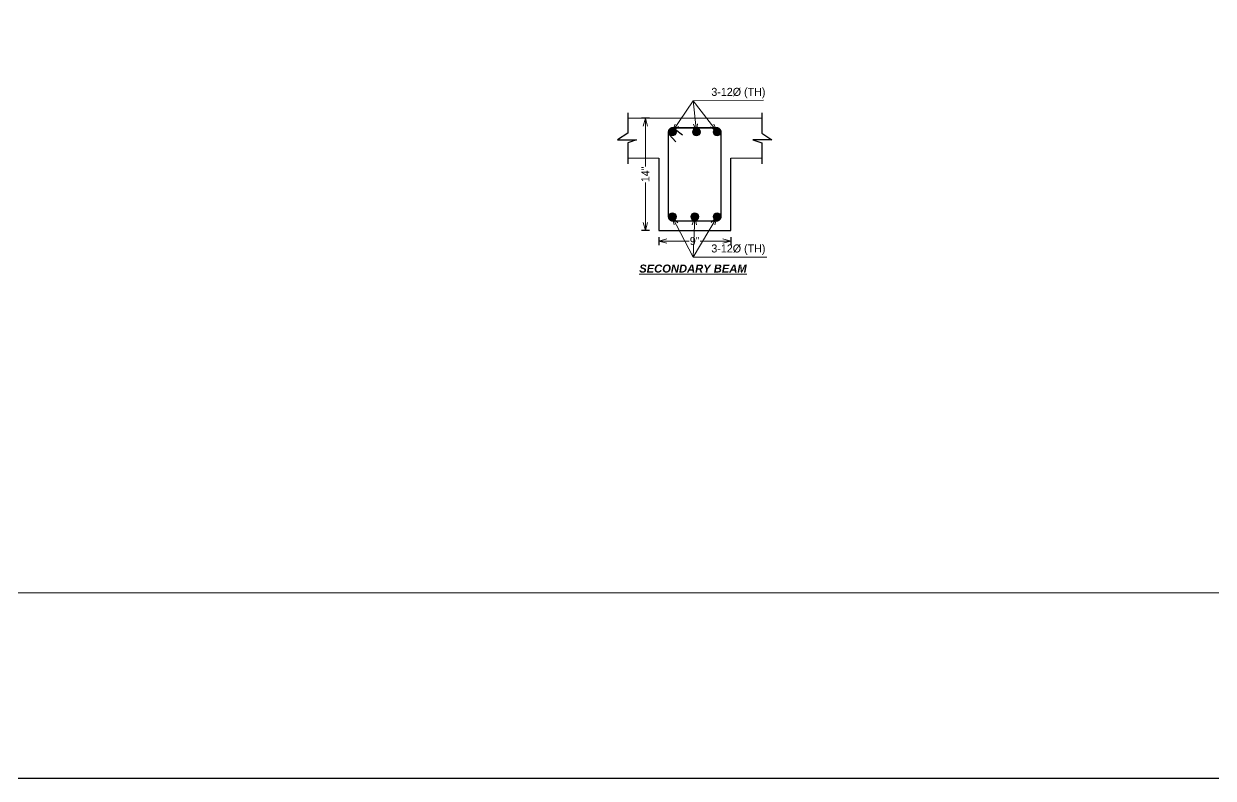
# Model space of a CAD drawing. Header units: inches. Extents: x -2812 to 9774, y -15726 to -746.
# Drawn here: x -2607.2 to -2310, y -15726.2 to -15537.8 of the extents above; entities that cross this region are included whole.
import ezdxf

# ---------------------------------------------------------------- set-up
doc = ezdxf.new("R2010")
doc.units = ezdxf.units.IN
doc.header["$LTSCALE"] = 17
doc.header["$MEASUREMENT"] = 0
for name, color, linetype, lineweight in [('1', 7, 'Continuous', 25), ('ELE1', 3, 'Continuous', 9), ('LIGHT', 255, 'Continuous', 5), ('Line 3', 250, 'Continuous', 18), ('Profile ele', 4, 'Continuous', 25), ('Rebar', 250, 'Continuous', 30), ('reinforcement', 2, 'Continuous', 30), ('STIRRUPS', 4, 'Continuous', 30), ('Text 1', 251, 'Continuous', 20)]:
    doc.layers.add(name, color=color, linetype=linetype, lineweight=lineweight)
doc.layers.add('Beam', color=1, linetype='Continuous')
doc.dimstyles.new('Dim 2', dxfattribs={"dimtxt": 4, "dimasz": 3, "dimexe": 2, "dimexo": 2, "dimgap": 0.09, "dimtad": 0, "dimdec": 0, "dimzin": 0, "dimdsep": 46, "dimlunit": 3, "dimtxsty": 'Standard', "dimcen": 0.09, "dimclrd": 256, "dimclre": 256, "dimclrt": 3, "dimadec": 0, "dimazin": 0, "dimtfac": 1, "dimtdec": 0, "dimtofl": 0, "dimtmove": 0, "dimatfit": 3, "dimfxl": 2, "dimfxlon": 1, "dimtolj": 1, "dimtzin": 0, "dimlwd": 5, "dimarcsym": 0})
doc.dimstyles.new('Extra Dim 2 small', dxfattribs={"dimtxt": 1, "dimasz": 1, "dimexe": 0.5, "dimexo": 0.5, "dimgap": 0.09, "dimtad": 0, "dimdec": 0, "dimzin": 0, "dimdsep": 46, "dimlunit": 3, "dimtxsty": 'Standard', "dimblk": 'OPEN30', "dimcen": 0.09, "dimclrd": 256, "dimclre": 256, "dimclrt": 3, "dimadec": 0, "dimazin": 0, "dimtfac": 1, "dimtdec": 0, "dimtofl": 0, "dimtmove": 2, "dimatfit": 3, "dimldrblk": 'OPEN30', "dimfxl": 0.5, "dimfxlon": 1, "dimtolj": 1, "dimtzin": 0, "dimlwd": 5, "dimarcsym": 0})

# ---------------------------------------------------------------- blocks, each defined once
blk = doc.blocks.new('_Open30')
at = {"color": 0, "linetype": 'ByBlock', "lineweight": -2}
for p, q in [((-1, 0.27), (0, 0)), ((0, 0), (-1, -0.27)), ((0, 0), (-1, 0))]:
    blk.add_line(p, q, dxfattribs=at)
blk = doc.blocks.new('*D800')
at = {"layer": '1', "lineweight": -2, "ltscale": 0.09, "transparency": 16777216}
for p, q in [((64490.13, -62405.32), (64489.13, -62405.32)), ((64490.13, -62419.32), (64489.13, -62419.32))]:
    blk.add_line(p, q, dxfattribs=at)
at = {"layer": '1', "lineweight": 5, "ltscale": 0.09, "transparency": 16777216}
for p, q in [((64489.63, -62406.32), (64489.63, -62411.33)), ((64489.63, -62418.32), (64489.63, -62413.32))]:
    blk.add_line(p, q, dxfattribs=at)
at = {"layer": 'Defpoints', "color": 0, "ltscale": 0.09, "transparency": 16777216}
for p in [(64489.63, -62405.32), (64491.29, -62405.32), (64491.29, -62419.32)]:
    blk.add_point(p, dxfattribs=at)
at = {"layer": '1', "lineweight": 5, "ltscale": 0.09, "transparency": 16777216}
for p, rotation in [((64489.63, -62405.32), 90), ((64489.63, -62419.32), 270)]:
    blk.add_blockref('_Open30', p, dxfattribs=dict(at, rotation=rotation))
at = {"layer": '1', "color": 3, "ltscale": 0.09, "transparency": 16777216, "insert": (64489.63, -62412.32), "char_height": 1, "attachment_point": 5, "rotation": 90}
blk.add_mtext('\\A1;14"', dxfattribs=at)
blk = doc.blocks.new('*D801')
at = {"layer": '1', "lineweight": -2, "ltscale": 0.09, "transparency": 16777216}
for p, q in [((64491.29, -62420.15), (64491.29, -62421.15)), ((64500.29, -62420.15), (64500.29, -62421.15))]:
    blk.add_line(p, q, dxfattribs=at)
at = {"layer": '1', "lineweight": 5, "ltscale": 0.09, "transparency": 16777216}
for p, q in [((64492.29, -62420.65), (64495.1, -62420.65)), ((64499.29, -62420.65), (64496.47, -62420.65))]:
    blk.add_line(p, q, dxfattribs=at)
at = {"layer": 'Defpoints', "color": 0, "ltscale": 0.09, "transparency": 16777216}
for p in [(64491.29, -62419.32), (64500.29, -62419.32), (64500.29, -62420.65)]:
    blk.add_point(p, dxfattribs=at)
at = {"layer": '1', "lineweight": 5, "ltscale": 0.09, "transparency": 16777216, "rotation": 180}
blk.add_blockref('_Open30', (64491.29, -62420.65), dxfattribs=at)
at = {"layer": '1', "lineweight": 5, "ltscale": 0.09, "transparency": 16777216}
blk.add_blockref('_Open30', (64500.29, -62420.65), dxfattribs=at)
at = {"layer": '1', "color": 3, "ltscale": 0.09, "transparency": 16777216, "insert": (64495.79, -62420.65), "char_height": 1, "attachment_point": 5}
blk.add_mtext('\\A1;9"', dxfattribs=at)
blk = doc.blocks.new('*D802')
at = {"layer": '1', "lineweight": -2, "ltscale": 0.09, "transparency": 16777216}
for p, q in [((64491.29, -62420.15), (64491.29, -62421.15)), ((64500.29, -62420.15), (64500.29, -62421.15))]:
    blk.add_line(p, q, dxfattribs=at)
at = {"layer": '1', "lineweight": 5, "ltscale": 0.09, "transparency": 16777216}
for p, q in [((64492.29, -62420.65), (64495.1, -62420.65)), ((64499.29, -62420.65), (64496.47, -62420.65))]:
    blk.add_line(p, q, dxfattribs=at)
at = {"layer": 'Defpoints', "color": 0, "ltscale": 0.09, "transparency": 16777216}
for p in [(64491.29, -62419.32), (64500.29, -62419.32), (64500.29, -62420.65)]:
    blk.add_point(p, dxfattribs=at)
at = {"layer": '1', "lineweight": 5, "ltscale": 0.09, "transparency": 16777216, "rotation": 180}
blk.add_blockref('_Open30', (64491.29, -62420.65), dxfattribs=at)
at = {"layer": '1', "lineweight": 5, "ltscale": 0.09, "transparency": 16777216}
blk.add_blockref('_Open30', (64500.29, -62420.65), dxfattribs=at)
at = {"layer": '1', "color": 3, "ltscale": 0.09, "transparency": 16777216, "insert": (64495.79, -62420.65), "char_height": 1, "attachment_point": 5}
blk.add_mtext('\\A1;9"', dxfattribs=at)
blk = doc.blocks.new('40')
at = {"layer": 'reinforcement'}
h = blk.add_hatch(color=6, dxfattribs=at)
h.dxf.hatch_style = 1
h.paths.add_polyline_path([(64493.5, -62407.02, 1), (64492.5, -62407.02, 1)])
h = blk.add_hatch(color=6, dxfattribs=at)
h.dxf.hatch_style = 1
h.paths.add_polyline_path([(64493.5, -62407.02, 1), (64492.5, -62407.02, 1)])
h = blk.add_hatch(color=6, dxfattribs=at)
h.dxf.hatch_style = 1
h.paths.add_polyline_path([(64496.5, -62407.02, 1), (64495.5, -62407.02, 1)])
h = blk.add_hatch(color=6, dxfattribs=at)
h.dxf.hatch_style = 1
h.paths.add_polyline_path([(64499.08, -62407.02, 1), (64498.08, -62407.02, 1)])
h = blk.add_hatch(color=6, dxfattribs=at)
h.dxf.hatch_style = 1
h.paths.add_polyline_path([(64499.08, -62407.02, 1), (64498.08, -62407.02, 1)])
h = blk.add_hatch(color=6, dxfattribs=at)
h.dxf.hatch_style = 1
h.paths.add_polyline_path([(64493.5, -62417.62, -1), (64492.5, -62417.62, -1)])
h = blk.add_hatch(color=6, dxfattribs=at)
h.dxf.hatch_style = 1
h.paths.add_polyline_path([(64493.5, -62417.62, -1), (64492.5, -62417.62, -1)])
h = blk.add_hatch(color=6, dxfattribs=at)
h.dxf.hatch_style = 1
h.paths.add_polyline_path([(64496.29, -62417.62, -1), (64495.29, -62417.62, -1)])
h = blk.add_hatch(color=6, dxfattribs=at)
h.dxf.hatch_style = 1
h.paths.add_polyline_path([(64499.08, -62417.62, -1), (64498.08, -62417.62, -1)])
h = blk.add_hatch(color=6, dxfattribs=at)
h.dxf.hatch_style = 1
h.paths.add_polyline_path([(64499.08, -62417.62, -1), (64498.08, -62417.62, -1)])
at = {"layer": '1', "ltscale": 0.09}
for points in [[(64487.42, -62404.64), (64487.42, -62405.32), (64487.42, -62407.19), (64486.14, -62408), (64488.53, -62408), (64487.42, -62408.4), (64487.42, -62410.32), (64487.42, -62411.01)], [(64504.16, -62404.64), (64504.16, -62405.32), (64504.16, -62407.19), (64505.43, -62408), (64503.04, -62408), (64504.16, -62408.4), (64504.16, -62410.32), (64504.16, -62411.01)], [(64504.16, -62404.64), (64504.16, -62405.32), (64504.16, -62407.19), (64505.43, -62408), (64503.04, -62408), (64504.16, -62408.4), (64504.16, -62410.32), (64504.16, -62411.01)]]:
    blk.add_lwpolyline(points, dxfattribs=at)
at = {"layer": 'Beam', "ltscale": 0.09}
blk.add_lwpolyline([(64491.29, -62410.32), (64491.29, -62419.32), (64500.29, -62419.32), (64500.29, -62410.32)], dxfattribs=at)
blk.add_lwpolyline([(64491.29, -62410.32), (64491.29, -62419.32), (64500.29, -62419.32), (64500.29, -62410.32)], dxfattribs=at)
at = {"layer": 'LIGHT', "ltscale": 0.09}
for p, q in [((64491.29, -62410.32), (64487.42, -62410.32)), ((64491.29, -62410.32), (64487.42, -62410.32)), ((64500.29, -62410.32), (64504.16, -62410.32)), ((64500.29, -62410.32), (64504.16, -62410.32))]:
    blk.add_line(p, q, dxfattribs=at)
blk.add_lwpolyline([(64504.16, -62405.32), (64500.29, -62405.32), (64491.29, -62405.32), (64487.42, -62405.32)], dxfattribs=at)
blk.add_lwpolyline([(64504.16, -62405.32), (64500.29, -62405.32), (64491.29, -62405.32), (64487.42, -62405.32)], dxfattribs=at)
at = {"layer": 'Line 3'}
for centre in [(64493, -62407.02), (64493, -62407.02), (64496, -62407.02), (64498.58, -62407.02), (64498.58, -62407.02), (64493, -62417.62), (64493, -62417.62), (64495.79, -62417.62), (64498.58, -62417.62), (64498.58, -62417.62)]:
    blk.add_circle(centre, 0.5, dxfattribs=at)
at = {"layer": 'Rebar', "ltscale": 20}
blk.add_line((64492.99, -62406.52), (64498.59, -62406.52), dxfattribs=at)
blk.add_line((64492.99, -62406.52), (64498.59, -62406.52), dxfattribs=at)
at = {"layer": 'STIRRUPS', "ltscale": 0.09}
for p, q in [((64493.4, -62406.73), (64494.25, -62407.4)), ((64493.4, -62406.73), (64494.25, -62407.4)), ((64492.62, -62407.36), (64493.45, -62408.26)), ((64492.62, -62407.36), (64493.45, -62408.26))]:
    blk.add_line(p, q, dxfattribs=at)
blk.add_lwpolyline([(64492.99, -62418.12), (64498.59, -62418.12, 0.414214), (64499.09, -62417.62), (64499.09, -62407.02, 0.414214), (64498.59, -62406.52), (64492.99, -62406.52, 0.414214), (64492.49, -62407.02), (64492.49, -62417.62, 0.414214)], format="xyb", close=True, dxfattribs=at)
blk.add_lwpolyline([(64492.99, -62418.12), (64498.59, -62418.12, 0.414214), (64499.09, -62417.62), (64499.09, -62407.02, 0.414214), (64498.59, -62406.52), (64492.99, -62406.52, 0.414214), (64492.49, -62407.02), (64492.49, -62417.62, 0.414214)], format="xyb", close=True, dxfattribs=at)
at = {"layer": 'Text 1', "ltscale": 0.09, "char_height": 1}
for s, width, heights, insert, attachment_point in [('3-12%%C (TH)', 26.2151, [0], (64497.87, -62402.82), 7), ('3-12%%C (TH)', 26.2151, [0], (64497.87, -62422.38), 7), ('{\\fArial|b1|i1|c0|p34;\\LSECONDARY BEAM}', 17.4122, [1.22], (64488.86, -62423.59), 1)]:
    blk.add_mtext_dynamic_manual_height_columns(s, width=width, gutter_width=1, heights=heights, dxfattribs=dict(at, insert=insert, attachment_point=attachment_point))
at = {"layer": '1', "ltscale": 0.09}
dim = blk.add_linear_dim(base=(64489.63, -62405.32), p1=(64491.29, -62419.32), p2=(64491.29, -62405.32), angle=90, text='14"', dimstyle='Extra Dim 2 small', dxfattribs=at)
dim.commit()
dim.dimension.update_dxf_attribs({"geometry": '*D800', "text_midpoint": (64489.63, -62412.32)})
for picture in ['*D801', '*D802']:
    dim = blk.add_linear_dim(base=(64500.29, -62420.65), p1=(64491.29, -62419.32), p2=(64500.29, -62419.32), dimstyle='Extra Dim 2 small', dxfattribs=at)
    dim.commit()
    dim.dimension.update_dxf_attribs({"geometry": picture, "text_midpoint": (64495.79, -62420.65)})
at = {"layer": 'Line 3', "ltscale": 0.09}
for points, override in [([(64492.99, -62407.02), (64495.59, -62403.12), (64504.38, -62403.07)], {"dimasz": 1, "dimldrblk": 'Open30'}), ([(64492.99, -62407.02), (64495.59, -62403.12), (64504.38, -62403.07)], {"dimasz": 1, "dimldrblk": 'Open30'}), ([(64496, -62407.02), (64495.59, -62403.11)], {"dimasz": 1, "dimgap": 0.09, "dimtad": 0, "dimldrblk": 'Open30'}), ([(64498.58, -62407.02), (64495.59, -62403.12)], {"dimasz": 1, "dimldrblk": 'Open30'}), ([(64498.58, -62407.02), (64495.59, -62403.12)], {"dimasz": 1, "dimldrblk": 'Open30'}), ([(64492.99, -62417.62), (64495.59, -62422.68), (64504.81, -62422.68)], {"dimasz": 1, "dimldrblk": 'Open30'}), ([(64492.99, -62417.62), (64495.59, -62422.68), (64504.81, -62422.68)], {"dimasz": 1, "dimldrblk": 'Open30'}), ([(64498.58, -62417.62), (64495.59, -62422.68)], {"dimasz": 1, "dimldrblk": 'Open30'}), ([(64498.58, -62417.62), (64495.59, -62422.68)], {"dimasz": 1, "dimldrblk": 'Open30'}), ([(64495.79, -62417.62), (64495.59, -62422.68)], {"dimasz": 1, "dimgap": 0.09, "dimtad": 0, "dimldrblk": 'Open30'})]:
    blk.add_leader(points, dimstyle='Dim 2', override=override, dxfattribs=at)

msp = doc.modelspace()

# ---------------------------------------------------------------- linework, layer by layer
at = {"layer": 'Defpoints'}
msp.add_lwpolyline([(366.02, -13478.28), (-2811.58, -13478.28), (-2811.58, -15726.25), (366.02, -15726.25)], close=True, dxfattribs=at)
at = {"layer": 'ELE1'}
msp.add_lwpolyline([(-2765.26, -13524.6), (319.71, -13524.6), (319.71, -15679.93), (-2765.26, -15679.93)], close=True, dxfattribs=at)

# ---------------------------------------------------------------- block references
at = {"layer": 'Profile ele', "xscale": 2, "yscale": 2, "zscale": 2}
msp.add_blockref('40', (-131431.1, 109249.26), dxfattribs=at)

doc.saveas('drawing.dxf')
